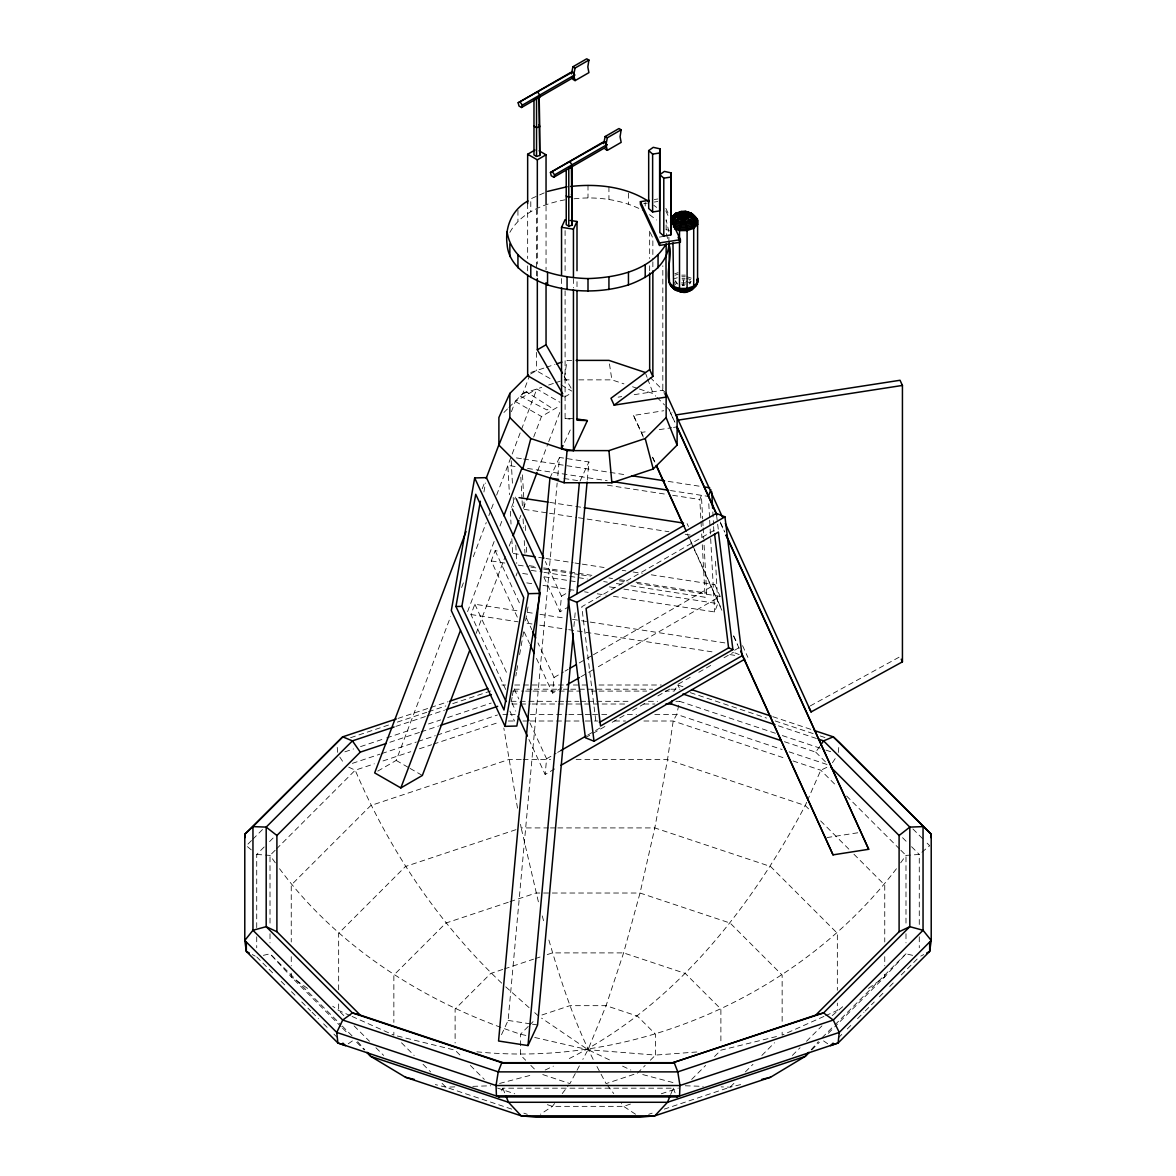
<?xml version="1.0" encoding="UTF-8"?>
<svg xmlns="http://www.w3.org/2000/svg" width="1176" height="1176" viewBox="0 0 1176 1176"><rect width="100%" height="100%" fill="white"/><g stroke="black" fill="none" stroke-linecap="round" stroke-linejoin="round"><path stroke-width="0.75" stroke-dasharray="5 3.75" d="M666.013 397.12L662.823 390.241L662.823 265.791M683.315 280.388L683.594 286.238M501.505 1034.674L508.12 1020.415L557.159 483.013M557.821 475.707L559.497 457.435L588.926 461.977L587.265 480.264M554.66 768.942L545.149 774.44L546.59 758.799L529.612 722.24M562.069 687.651L552.588 693.134L554.014 677.494L537.961 642.904M569.478 606.36L560.011 611.814L561.452 596.188L545.341 561.496M573.917 626.485L575.255 611.873M838.282 752.478L838.767 747.392M564.392 378.084L567.067 360.385L572.521 360.385M483.924 491.98L485.512 483.013M511.457 700.94L512.075 697.383M512.398 695.589L513.339 690.253M515.838 675.994L516.47 672.437M516.779 670.658L517.719 665.307M519.601 654.62L520.865 647.491M521.174 645.712L522.438 638.583M522.747 636.804L523.688 631.453M525.569 620.766L526.819 613.637M527.142 611.858L528.083 606.507M775.396 733.265L679.552 701.308L676.773 714.405L673.201 721.006L667.512 759.622L654.812 827.919L640.023 893.025L623.603 952.898L606.081 1005.671L588 1049.698L582.826 1059.385M482.248 488.746L484.835 481.895M511.413 411.718L515.294 401.442L536.8 388.977L559.894 402.251M508.943 407.469L522.776 393.651L529.553 375.732M377.746 771.118L396.18 760.431L450.614 616.636M461.624 587.544L464.226 580.694M473.296 556.733L486.261 522.497M488.849 515.647L490.789 510.516M491.436 508.796L494.038 501.946M496.625 495.111L511.531 455.729M512.177 454.024L536.8 388.977M467.592 611.623L494.155 541.445M499.991 526.039L502.593 519.189M533.698 437.031L541.475 416.495L559.894 405.808M505.724 689.489L470.944 614.534L474.854 604.229L518.263 610.947M517.308 617.135L491.245 560.952L495.155 550.662L500.594 551.5M511.545 507.385L515.455 497.08M476.133 633.394L505.298 556.366M509.179 546.105L511.78 539.255M519.557 518.704L520.85 515.294M523.438 508.444L526.039 501.593M537.697 470.782L548.06 443.396M548.722 441.676L560.379 410.865M515.999 575.946L517.264 572.609M701.293 526.642L699.823 499.491L701.396 495.331L702.675 518.866M630.865 585.78L705.115 597.261L706.688 593.101L703.851 540.592M613.475 596.305L714.64 611.961L717.801 603.641L715.317 557.777M670.673 1094.444L673.201 1088.182L502.799 1088.182L500.417 1094.018M806.648 802.326L805.237 805.531C750.479 908.901 673.407 1007.303 566.582 1059.87M807.353 800.709L820.789 770.207L827.272 767.164M564.48 442.441L571.801 426.653M549.942 478.029L559.497 457.435M580.106 480.999L588.926 461.977M579.386 1065.853L569.919 1083.611L542.062 1074.335M682.962 686.725L677.773 685.005L674.23 691.091L665.057 691.091M832.417 762.783L836.224 757.035M784.421 741.703L815.732 752.14L819.657 746.51M509.855 232.363C520.983 212.415 543.944 203.713 565.288 199.758M896.435 868.741C799.959 994.896 635.29 1067.911 476.897 1051.814M900.684 862.817L905.99 855.408L919.279 854.423L919.279 927.629M554.587 1103.5L552.397 1106.351L540.46 1114.245M562.246 1093.562L568.817 1085.036M689.195 284.019L691.135 281.476L686.358 279.903M811.22 1049.683L818.393 1041.671M912.635 955.353L905.99 953.795L884.749 976.859L834.725 1026.868M503.916 412.497L507.694 408.733M251.488 840.561L246.328 845.72L254.119 852.247M252.781 839.267L263.086 828.962M256.721 927.629L256.721 854.423L264.438 846.705M269.583 841.56L273.435 837.694M275.169 850.248L270.01 855.408L270.01 926.467M276.463 848.954L355.211 770.207L374.306 763.827M528.245 1026.442L520.498 1034.204L520.498 1055.078L525.672 1060.252M529.538 1025.149L534.712 1019.989M637.407 1073.173L645.168 1065.412M650.328 1060.252L655.502 1055.078L699.103 1051.814M691.65 1079.436L705.629 1065.441M714.538 1056.533L720.888 1050.183L778.644 1036.012M733.927 1083.361L730.12 1087.168L664.278 1109.115M745.349 1071.939L752.963 1064.324M761.842 1055.445L774.528 1042.759M792.359 1055.416L800.077 1047.713M806.501 1041.289L821.921 1025.869M832.196 1015.594L843.265 1006.244M822.083 1037.702L833.696 1026.089M834.989 1024.796L905.99 953.795M811.646 1049.962L819.349 1042.259M828.316 1033.292L833.446 1028.162M838.238 1037.967L842.09 1034.116M847.249 1028.971L852.394 1023.826M857.539 1018.666L863.963 1012.242M865.257 1010.948L874.253 1001.952M879.398 996.807L884.558 991.662M889.703 986.517L894.848 981.357M901.272 974.933L919.279 956.926M673.025 284.401L675.877 281.579L675.053 280.182L677.758 279.271M674.289 285.386L676.803 282.901L675.877 281.579M921.881 852.247L929.672 845.72L924.512 840.561M868.447 988.413L884.749 976.859L884.749 973.184M348.258 1043.774L352.433 1040.907M530.567 374.012L536.374 370.661L551.75 379.539M564.568 397.003L571.83 392.813M561.452 596.188L570.992 590.675M714.111 530.332L581.767 606.742L596.232 724.284M554.014 677.494L563.48 672.025M565.053 671.114L568.199 669.306M579.239 662.926L585.545 659.28M587.118 658.369L591.851 655.649M593.424 654.738L714.832 584.648L720.168 596.379L595.276 668.482M581.047 676.7L593.689 669.394M546.59 758.799L556.072 753.331M557.644 752.405L560.805 750.582M587.677 735.073L593.998 731.428M595.585 730.516L600.319 727.768M734.662 650.21L740.983 646.565M585.398 737.764L605.875 725.945M612.167 722.314L626.352 714.126M632.644 710.48L646.815 702.307M657.84 695.942L672.01 687.754M678.317 684.123L692.488 675.935M698.794 672.305L712.965 664.117M723.99 657.751L733.427 652.298M810.264 705.909L900.037 656.678M920.764 956.132L923.733 954.574M545.179 1070.042L553.411 1066.132M823.95 1016.432L782.143 1035.145L782.143 1029.691M825.625 1015.682L837.341 1010.449L837.341 1003.099M544.194 192.893L530.788 198.832L530.788 211.415M674.789 273.758L678.096 272.656M675.009 275.213L678.229 274.14M674.362 278.712L677.288 277.742M530.788 372.469L544.606 367.868M546.34 367.294L554.969 364.413M522.776 393.651L541.724 387.33M548.619 385.037L553.793 383.303M555.513 382.729L560.673 381.009M398.017 718.404L429.108 708.04M430.842 707.467L448.115 701.705M350.595 737.69L390.417 724.416M397.341 722.108L426.77 712.288M428.505 711.715L445.822 705.938M452.745 703.63L492.568 690.356M395.827 726.4L425.359 716.566M427.094 715.993L444.455 710.201M344.847 751.846L353.564 748.936M360.532 746.613L384.92 738.484M386.669 737.911L419.773 726.871M428.49 723.96L440.691 719.903M447.659 717.58L491.215 703.057M389.844 742.276L419.406 732.428M421.155 731.84L438.545 726.048M352.388 763.356L380.039 754.139M381.759 753.566L416.304 742.041M418.039 741.468L435.311 735.706M437.046 735.132L497.507 714.979M382.994 760.945L410.777 751.685M419.45 748.789L431.607 744.731M433.341 744.158L499.315 722.167M516.014 829.653L405.47 866.492L338.659 933.303L338.659 990.251M508.252 902.271L445.88 923.057L393.857 975.08L393.857 1022.4M509.987 901.683L535.977 893.025L640.023 893.025L730.12 923.057L782.143 975.08L782.143 1022.4M502.711 969.45L490.715 973.449L455.112 1009.067L455.112 1043.024M504.416 968.892L533.551 959.175M535.256 958.602L540.401 956.897M547.252 954.603L552.397 952.898L623.603 952.898L685.285 973.449L720.888 1009.067L720.888 1043.024M633.938 1074.335L606.081 1083.611L596.614 1065.853M630.468 1104.058L623.603 1106.351L552.397 1106.351L545.532 1104.058M661.294 1093.783L678.434 1088.079M648.682 1114.319L652.151 1113.158M499.58 1083.449L533.272 1074.57M740.659 1084.581L730.12 1087.168L721.153 1086.889M263.365 955.353L270.01 953.795L341.011 1024.796M643.331 437.163L633.496 415.451L663.793 410.718M633.496 415.451L641.435 432.43L648.564 431.327M659.266 429.652L671.746 427.711M673.525 427.432L677.097 426.873M826.875 837.591L858.965 832.593M654.312 199.523L657.781 198.979M643.713 203.683L647.373 203.11M654.312 202.037L657.781 201.508M659.442 237.082L664.381 236.317M618.12 397.15L621.692 396.606M634.217 394.666L662.823 390.241M574.035 198.803C597.687 196.127 622.295 199.7 643.537 210.68M454.847 1086.889L445.88 1087.168L435.34 1084.581M472.781 1086.345L490.715 1085.786M681.771 275.14L685.329 275.125M681.874 276.742L685.226 276.728M682.006 278.344L685.108 278.33M682.168 279.917L684.961 279.917M683.653 280.197L683.183 286.356M681.492 282.872L685.667 282.857M685.285 284.166L681.904 284.18L682.756 286.341L684.461 286.327L684.873 285.327L682.315 285.342M564.127 379.863L571.477 379.863M578.812 379.863L611.873 379.863L623.942 383.876M501.887 685.005L505.548 685.005M514.72 685.005L566.009 685.005M573.344 685.005L588 685.005M598.996 685.005L661.279 685.005M514.25 689.21L519.704 689.21M526.995 689.21L532.463 689.21M534.271 689.21L561.599 689.21M563.422 689.21L568.875 689.21M570.698 689.21L652.651 689.21M670.864 689.21L679.963 689.21M512.78 691.091L523.79 691.091M525.613 691.091L531.126 691.091M532.963 691.091L580.665 691.091M591.675 691.091L597.173 691.091M599.01 691.091L646.712 691.091M511.104 701.308L518.425 701.308M520.248 701.308L556.865 701.308M558.703 701.308L564.201 701.308M566.024 701.308L578.842 701.308M580.679 701.308L586.163 701.308M588 701.308L628.278 701.308M648.417 701.308L657.575 701.308M675.891 701.308L679.552 701.308M511.972 704.012L530.288 704.012M532.125 704.012L627.381 704.012M643.875 704.012L654.87 704.012M502.887 714.405L508.385 714.405M510.208 714.405L519.366 714.405M530.347 714.405L566.95 714.405M568.787 714.405L583.428 714.405M585.251 714.405L590.749 714.405M592.572 714.405L599.892 714.405M601.73 714.405L609.05 714.405M627.352 714.405L636.495 714.405M654.812 714.405L676.773 714.405L782.143 749.538M508.297 721.006L515.617 721.006M522.952 721.006L528.45 721.006M530.273 721.006L583.414 721.006M585.251 721.006L592.586 721.006M594.409 721.006L598.084 721.006M614.563 721.006L625.558 721.006M643.889 721.006L673.201 721.006L786.068 758.623M521.277 759.622L508.488 759.622L370.763 805.531L291.251 885.043L291.251 941.976M523.114 759.622L550.53 759.622M576.122 759.622L667.512 759.622L805.237 805.531L810.367 810.661M520.527 824.332L521.188 827.919L548.648 827.919M550.471 827.919L555.969 827.919M557.791 827.919L654.812 827.919L770.53 866.492L837.341 933.303L837.341 990.251M685.285 1085.786L703.219 1086.345M565.097 290.751L565.097 418.377L575.461 418.759M256.721 854.423L270.01 855.408L275.316 862.817M565.097 418.377L571.904 419.435M516.426 457.905L521.85 458.743M523.643 459.022L626.632 474.957M668.188 481.381L700.705 486.408M515.073 466.505L507.856 465.387L509.443 494.728M527.539 468.43L607.228 480.764M670.452 490.539L708.393 496.404M563.995 478.485L578.489 480.719M607.463 485.203L665.41 494.17M672.657 495.287L699.823 499.491M549.78 502.387L582.311 507.429M524.202 509.34L547.722 512.986M549.53 513.265L576.666 517.455M578.474 517.734L668.923 531.728M685.196 534.242L692.443 535.374M513.309 553.47L518.748 554.308M538.726 557.395L544.165 558.232M545.987 558.526L573.226 562.731M575.035 563.01L580.488 563.863M582.296 564.142L604.082 567.508M622.236 570.316L625.867 570.875M633.129 572.006L642.214 573.403M651.284 574.814L714.832 584.648M529.215 565.656L536.462 566.773M543.709 567.89L592.601 575.461M608.903 577.975L612.52 578.533M619.767 579.65L627.014 580.782M636.069 582.179L706.688 593.101M491.245 560.952L505.665 563.186M518.278 565.141L529.097 566.817M530.905 567.097L536.315 567.935M543.518 569.052L572.359 573.506M574.167 573.785L579.577 574.623M581.37 574.902L590.381 576.299M619.223 580.753L628.234 582.149M637.245 583.546L720.168 596.379M531.258 570.375L542.121 572.05M543.944 572.33L587.397 579.048M603.7 581.576L607.33 582.135M616.386 583.531L621.81 584.384M522.688 573.447L528.097 574.285M544.356 576.813L576.887 581.841M609.403 586.868L616.621 587.985M623.853 589.102L717.801 603.641M526.76 582.884L533.977 584.002M543.018 585.398L575.534 590.44M584.575 591.837L588.176 592.395M597.217 593.792L606.243 595.188M527.304 612.343L532.728 613.181M539.975 614.313L565.288 618.223M572.536 619.34L579.768 620.458M581.576 620.737L726.283 643.125M470.944 614.534L518.013 621.81M527.054 623.221L532.493 624.059M539.725 625.176L566.891 629.38M568.699 629.66L715.317 652.342M729.796 654.576L737.043 655.693M508.12 1020.415L530.641 1023.899M532.361 1024.164L537.564 1024.972M666.086 229.658L669.482 230.408M525.834 1035.424L520.498 1034.204C426.844 1003.495 338.791 948.532 279.565 868.741M534.712 1037.467L588 1049.698L655.502 1055.078L655.502 1034.204L637.407 1016.108L606.081 1005.671L569.919 1005.671L538.593 1016.108L533.11 1011.242M397.356 1036.012L455.112 1050.183L461.462 1056.533M642.728 1074.57L676.42 1083.449M686.902 276.713L691.209 278.139M686.652 278.33L690.635 279.638M686.02 281.417L690.209 282.799L692.605 285.224M632.556 386.757L637.73 388.477M639.45 389.05L653.239 393.651L655.752 396.165M772.808 716.669L810.808 729.34M690.356 692.664L766.532 718.066M775.19 720.947L813.278 733.648M820.216 735.955L825.405 737.69M778.438 725.827L816.644 738.557M782.363 735.588L824.185 749.524M825.919 750.112L831.153 751.846M789.052 751.832L828.786 765.076M793.006 760.945L820.789 770.207L836.283 785.686M497.566 1088.079L514.706 1093.783M511.722 1109.115L445.88 1087.168L442.073 1083.361M523.849 1113.158L527.318 1114.319M734.868 652.871L739.175 654.606M350.375 1015.682L338.659 1010.449L332.734 1006.244M352.05 1016.432L393.857 1035.145L393.857 1029.691M348.728 767.164L355.211 770.207C389.55 851.012 440.177 925.644 504.386 985.65M609.418 1059.87L588 1049.698L541.577 1018.151M622.589 1066.132L630.821 1070.042M252.267 954.574L255.236 956.132M515.294 401.442L541.475 416.495M396.18 760.431L408.498 767.516M410.027 768.398L422.346 775.469M560.981 384.861L571.756 391.079M635.54 1114.245L623.603 1106.351L621.413 1103.5M823.567 1040.907L827.742 1043.774M307.553 988.413L291.251 976.859L270.01 953.795M653.783 205.286L656.634 207.432M649.49 214.649L656.634 220.015M505.754 986.855L531.743 1010.022M650.137 377.393L664.91 392.181M657.002 397.415L664.543 404.956M665.807 406.22L672.084 412.497M912.914 828.962L923.219 839.267M902.565 837.694L906.417 841.56M911.562 846.705L919.279 854.423M815.732 752.14L825.993 762.401M846.602 796.02L899.537 848.954M900.831 850.248L905.99 855.408L905.99 926.467M820.627 820.922L848.837 849.131M853.967 854.261L884.749 885.043L884.749 941.976M530.832 1065.412L536.006 1070.586M470.371 1065.441L484.35 1079.436M401.472 1042.759L414.158 1055.445M423.037 1064.324L430.651 1071.939M343.804 1015.594L338.659 1010.449L338.659 1003.099M354.079 1025.869L369.499 1041.289M375.923 1047.713L383.641 1055.416M342.304 1026.089L353.917 1037.702M341.275 1026.868L291.251 976.859L291.251 973.184M342.554 1028.162L347.684 1033.292M356.651 1042.259L364.354 1049.962M256.721 956.926L274.728 974.933M281.152 981.357L286.297 986.517M291.442 991.662L296.602 996.807M301.747 1001.952L310.743 1010.948M312.037 1012.242L318.461 1018.666M323.606 1023.826L328.751 1028.971M333.911 1034.116L337.762 1037.967M357.607 1041.671L364.781 1049.683M676.803 282.901L677.802 284.107M607.183 1085.036L613.754 1093.562M339.776 757.035L343.583 762.783M564.215 376.246L571.477 388.83M593.174 1059.385C573.815 1021.091 560.438 979.961 548.53 938.815M677.773 685.005L679.243 687.798M674.921 422.243L669.144 409.895L674.451 421.581M665.851 208.343L668.923 214.943M665.851 210.871L668.923 217.472M650.299 232.598L652.856 238.096L652.856 259.94M543.856 577.004L560.011 611.814M495.155 550.662L520.38 605.008M526.495 618.194L531.846 629.719M524.217 631.997L529.582 643.566M536.476 658.428L552.588 693.134M474.854 604.229L507.238 674.039M514.191 688.989L518.822 698.97M511.913 702.807L515.779 711.142M528.921 739.454L545.149 774.44M509.914 711.157L514.515 721.079M720.256 522.041L724.798 532.067M720.638 523.423L724.431 531.773M687.107 523.629L688.445 526.569M742.57 645.653L747.907 657.384M641.435 432.43L642.949 435.767M652.798 457.479L655.076 462.491M689.9 539.299L692.179 544.297M692.943 545.973L721.711 609.418M733.824 636.128L737.617 644.477M652.43 457.199L655.458 463.873M687.254 533.992L722.093 610.8M733.457 635.849L739.513 649.211M673.201 1088.182L675.583 1094.018M502.799 1088.182L505.327 1094.444M645.83 374.1L647.065 377.364M647.682 378.981L653.239 393.651M538.388 901.83L521.188 827.919M542.254 915.913L543.709 921.205M668.894 231.863L666.145 219.78L666.145 232.363L667.718 239.272M517.514 808.162L503.828 728.032M609.477 363.928L611.873 379.863M716.551 515.191L717.448 522.409M717.669 524.217L718.551 531.434M337.233 747.392L337.718 752.478M712.832 511.928L713.523 524.775M713.626 526.598L713.92 532.111M708.79 503.74L709.584 518.41M709.672 520.248L710.569 536.756M710.671 538.593L714.64 611.961M702.778 520.674L703.072 526.113M703.16 527.921L703.748 538.784M701.69 533.889L701.881 537.52M702.278 544.753L705.115 597.261M522.497 474.839L523.879 500.182M523.967 501.99L524.364 509.237M525.246 525.54L525.54 530.964M526.422 547.266L526.716 552.691M520.821 477.191L521.997 498.918M522.1 500.726L522.394 506.15M523.085 518.837L523.57 527.877M524.261 540.563L524.952 553.235M511.207 460.727L512.589 486.408M513.192 497.419L513.692 506.591M515.779 545.105L516.764 563.436M510.34 511.237L511.031 524.07M511.825 538.74L512.618 553.426M919.279 936.787L919.279 947.768M905.99 933.744L905.99 942.858M884.749 956.661L884.749 965.849M683.418 280.255L683.315 286.429M668.894 237.258L668.894 242.653M652.856 261.763L652.856 269.039M649.666 231.231L649.666 258.529M649.666 265.805L649.666 271.274M645.212 202.434L645.212 206.02M628.454 193.217L628.454 203.992M608.933 186.749L608.933 199.332M588 185.161L588 197.744M577.004 281.667L577.004 288.958M573.447 278.565L573.447 287.723M565.097 230.599L565.097 272.523M561.54 278.565L561.54 285.886M546.046 205.947L546.046 269.892M537.329 209.152L537.329 263.968M537.329 271.274L537.329 278.58M536.374 209.607L536.374 277.315M536.374 352.359L536.374 370.661M527.656 203.654L527.656 258.558M527.656 265.879L527.656 271.377M517.94 210.313L517.94 221.088M291.251 956.661L291.251 965.849M270.01 933.744L270.01 942.858M256.721 936.787L256.721 947.768M526.275 391.726L519.439 395.665L546.928 409.954L551.015 407.602L526.275 391.726"/><path stroke-width="1.5" d="M666.013 256.192L666.013 397.12L614.151 405.132L610.961 398.267L649.666 369.558L649.666 273.097M669.291 245.578C673.774 258.455 659.81 284.342 677.641 290.692M683.624 214.826C691.503 207.476 677.538 214.899 681.624 211.665C687.534 217.736 675.009 212.224 672.452 216.458L672.407 219.853L670.526 222.132L673.907 225.557L679.846 227.527L686.74 227.482L692.752 225.469L696.265 221.985L696.324 218.016C677.788 206.903 685.549 218.765 687.093 230.54L687.093 288.429L686.078 291.942L684.52 290.839M694.443 216.296L694.384 219.691L697.559 224.513L693.708 228.32L687.093 230.54L679.507 230.584L674.598 228.967M695.442 217.09L695.398 220.809L692.12 224.043L686.505 225.939L680.081 225.968L674.554 224.146L671.393 220.956L671.452 217.251L675.465 213.473L679.199 212.929L683.579 214.914M697.559 224.513L697.618 220.118C694.634 213.914 687.74 210.372 680.919 211.533M669.291 278.139L669.57 283.754L673.216 287.444L679.596 289.546L687.005 289.516L693.458 287.341L697.206 283.622L697.618 278.006C701.249 286.929 681.492 298.777 679.507 288.458L679.507 230.584L683.271 214.752L689.65 220.074L693.708 228.32L693.708 286.194L691.782 289.825L685.726 292.001M396.283 718.977L342.731 736.837L244.784 834.269L244.784 940.462L246.328 951.428L337.88 1042.98L499.227 1096.943L676.773 1096.943L679.552 1095.841L679.963 1085.522L677.773 1071.88L674.23 1062.692L501.77 1062.692L352.418 1012.903L266.188 926.673L266.188 827.11L352.418 740.88L394.092 726.989M677.111 445.087L666.145 417.583L666.145 393.416L677.111 417.524L677.111 445.087L653.239 468.974L611.873 482.748L564.127 482.748L567.067 450.614L530.802 438.53L509.855 417.583L509.855 393.416L528.333 374.938M558.6 479.367L549.942 478.029L498.565 1041.01L527.995 1045.567L579.371 482.572M573.256 633.805L537.564 1024.972L527.995 1045.567M576.916 593.586L587.089 482.087M659.618 153.012L660.001 148.838L653.239 147.338L648.682 150.587L648.682 208.475L652.621 211.974L659.618 210.901L659.618 153.012L652.621 154.1L648.682 150.587M670.79 234.95L671.173 172.901L664.396 171.402L659.839 174.651L659.839 232.525L663.793 236.038L670.79 234.95L671.173 172.901M930.775 837.547L931.216 834.269L839.252 742.306L833.269 736.837L814.262 730.502M571.477 73.897L572.918 66.767L586.721 58.8L588.911 60.064L587.824 66.973L588.911 72.647L575.093 80.615L572.918 79.351L572.197 76.631M603.729 143.634L605.17 136.519L618.973 128.537L621.163 129.801L620.075 136.725L621.163 142.384L607.345 150.352L605.17 149.102M474.678 477.926L451.319 610.579L505.048 726.342L516.823 726.033L540.181 593.38L486.452 477.632L474.678 477.926L528.406 593.689L505.048 726.342M455.965 606.507L475.736 494.273L523.761 597.761L503.99 709.995L455.965 606.507L461.859 606.36L506.077 701.631M461.859 606.36L480.367 501.241M588.911 60.064L575.093 68.032L573.653 75.161L575.093 80.615M605.905 144.898L607.345 137.768L621.163 129.801M665.866 704.012L671.349 704.012L672.069 700.778M668.894 244.446C667.336 265.908 646.756 278.344 628.454 284.901C602.215 292.942 573.785 292.942 547.546 284.901C529.244 278.344 508.664 265.908 507.106 244.446C504.695 227.13 512.266 209.431 527.936 200.993M564.127 482.748L522.776 468.974L530.802 438.53M521.541 107.501L522.335 105.149L574.638 74.941L572.565 72.015L570.492 72.559L518.19 102.753L518.984 106.016L521.541 107.501L573.844 77.307L574.638 74.941M538.976 97.432L539.769 95.08L537.697 92.14L535.624 92.683M553.793 177.238L554.587 174.886L606.889 144.692L604.817 141.752L602.744 142.296L550.442 172.49L551.235 175.768L553.793 177.238L606.096 147.044L606.889 144.692M571.227 167.168L572.021 164.816L569.948 161.876L567.876 162.42M466.049 531.537L374.674 772.897L400.84 787.935L422.346 775.469L469.65 650.519M486.144 478.47L499.094 444.234M400.84 787.935L460.463 630.454M503.887 515.764L522.026 467.842M513.074 535.83L518.91 520.424M526.686 499.888L537.05 472.487M708.393 496.404L710.907 489.745M522.776 468.974L498.889 445.087L509.855 417.583M670.041 1096.017L667.512 1102.28L654.812 1115.833L640.023 1117.2L535.977 1117.2L521.188 1115.833L405.47 1077.26L370.763 1056.371L366.912 1052.52M696.707 280.667L697.28 279.344M509.855 393.416L498.889 417.524L498.889 445.087M573.447 276.742L573.447 229.158L577.004 221.5L570.198 220.441M577.166 419.024L587.368 420.596L573.447 450.599L561.54 448.762L563.01 445.601M561.54 274.905L561.54 227.321L565.097 219.647M673.554 215.502L675.465 213.473L681.271 211.504M680.492 291.971L681.962 290.854M820.642 745.099L823.582 740.88L833.269 736.837L931.216 834.269L931.216 940.462L929.672 951.428L838.12 1042.98L830.521 1045.685L833.093 1043.112M507.106 231.863C512.663 268.187 557.027 277.756 588 278.58C616.68 277.654 650.49 270.627 666.145 243.946L666.145 256.53M808.823 1052.358L805.237 1056.371L770.53 1077.26L654.812 1115.833L521.188 1115.833L508.488 1102.28L505.959 1096.017M670.585 218.163L672.452 216.458M567.067 450.614L608.947 450.614L645.212 438.53L666.145 417.583M818.378 739.145L823.582 740.88L909.812 827.11L909.812 926.673L823.582 1012.903L671.349 1063.222L504.651 1063.222L360.268 1015.094L276.904 931.745L276.904 835.489L360.268 752.14L386.36 743.438M671.349 1063.222L815.732 1015.094L899.096 931.745L909.812 926.673L923.042 930.275L931.216 940.462L839.252 1032.425L679.963 1085.522L496.037 1085.522L336.748 1032.425L244.784 940.462L252.958 930.275L266.188 926.673L276.904 931.745M809.088 1052.52L805.237 1056.371L667.512 1102.28L508.488 1102.28L370.763 1056.371L367.177 1052.358M676.288 213.091L673.583 215.781L673.539 218.824L676.126 221.426L680.639 222.925L685.917 222.896L690.562 221.338L693.252 218.662L693.311 215.605L690.724 213.003L687.813 212.841L683.697 214.649M677.2 212.885L674.818 215.237L674.789 217.898L677.023 220.162L680.963 221.47L685.579 221.441L689.65 220.074L692.017 217.722L692.061 215.061L689.812 212.782M678.17 212.827L676.141 214.826L676.112 217.075L681.301 220.074L685.211 220.059L690.694 216.899L690.724 214.635L688.842 212.724M696.648 284.768L690.974 290.296L689.033 290.59M695.883 285.812L692.561 288.046M899.096 931.745L899.096 835.489L909.812 827.11L923.042 826.61L923.042 930.275L833.269 1020.048L677.773 1071.88L498.227 1071.88L342.731 1020.048L252.958 930.275L252.958 826.61L342.731 736.837L352.418 740.88L360.268 752.14M614.151 405.132L652.856 376.438L652.856 270.862M518.19 102.753L572.565 72.015M527.656 203.654L527.656 154.247L534.918 150.058M527.656 154.247L537.329 159.833L546.046 154.806L546.046 204.124M550.442 172.49L604.817 141.752M562.76 393.857L537.329 349.816L546.046 344.788L546.046 282.681M577.357 587L683.918 525.466M568.302 598.849L716.331 513.383L724.945 516.837L742.056 655.752L594.012 741.218L585.398 737.764L568.302 598.849L576.916 602.303L724.945 516.837M569.787 668.394L576.093 664.749M566.817 684.917L579.459 677.611M599.393 722.461L728.591 647.873L732.898 649.593L718.418 532.052L586.074 608.462L600.539 726.004L732.898 649.593M560.805 750.582L586.104 735.985M560.996 765.297L744.731 659.207M808.662 706.791L811.058 711.95L902.433 661.838L902.433 385.434L900.037 380.274L675.921 414.952L678.302 420.097L902.433 385.434M926.703 953.001L929.672 951.428L929.672 942.314M683.138 214.973L677.023 220.162L673.378 226.997L679.654 229.07L686.946 229.026L693.296 226.894L696.986 223.234L697.045 219.03L691.547 213.37L685.887 211.489M674.73 214.003L681.624 211.665M674.083 214.679L678.596 213.165M693.046 288.341L686.843 290.428L679.743 290.457L673.627 288.443L672.966 242.888M692.488 289.178L686.637 291.148L679.948 291.178L673.627 288.443M685.343 291.839L687.813 291.001M556.704 363.84L561.878 362.105M449.849 701.131L487.864 688.46M446.189 709.613L491.347 694.56M440.28 725.46L497.683 706.335M676.773 1096.943L838.12 1042.98L839.252 1032.425L833.269 1020.048L823.582 1012.903L815.732 1015.094M539.769 97.593L536.535 98.549L536.535 156.423L539.769 155.467L539.196 95.521L539.769 155.467M568.787 226.159L572.021 225.219L572.021 167.33L568.787 168.286L568.787 226.159L566.229 224.689L566.229 170.447M761.739 1079.406L770.53 1077.26M547.546 191.409L567.067 186.749M741.791 654.209L833.034 854.864L868.697 849.293L726.312 535.403M659.839 174.651L663.793 178.164L670.79 177.076M671.217 219.897L680.404 239.698L680.404 242.212L659.56 245.431L640.42 204.183L640.42 201.669L649.108 200.332M640.42 201.669L659.56 242.917L680.404 239.698M683.418 214.943L677.523 216.384L672.407 219.853L675.289 222.764L680.345 224.425L686.225 224.395L691.385 222.661L694.384 219.691L689.298 216.178L683.315 214.694M570.551 186.484C597.246 183.441 626.279 186.528 649.02 201.713M528.406 593.689L540.181 593.38M680.61 211.739L686.505 211.709M681.565 291.457L684.947 291.442M680.198 291.677L686.372 291.648M576.166 360.385L608.947 360.385L645.212 372.469M504.651 1063.222L501.77 1062.692L498.227 1071.88L496.037 1085.522L496.448 1095.841L679.552 1095.841M587.368 420.596L577.004 420.229L577.004 290.781M561.54 227.321L573.447 229.158M632.056 475.795L664.572 480.822M704.321 486.967L709.731 487.805M612.637 481.587L668.644 490.26M519.057 497.639L547.972 502.108M584.119 507.709L683.491 523.07M522.379 554.866L535.095 556.836M405.47 1077.26L414.261 1079.406M360.268 1015.094L352.418 1012.903L342.731 1020.048L336.748 1032.425L337.88 1042.98L345.479 1045.685L342.907 1043.112M685.534 211.636L692.296 213.914L697.618 220.118L697.559 282.387L693.708 286.194L687.093 288.429L679.507 288.458L672.966 286.297L669.217 282.519L669.217 242.726M687.005 212.621L692.929 214.591M678.817 291.075L681.183 291.854M680.816 292.03L674.186 289.281M691.591 689.606L771.074 716.096M682.918 693.987L774.955 724.666M671.349 704.012L780.938 740.542M496.448 1095.841L499.227 1096.943M249.297 953.001L246.328 951.428L246.328 942.314M572.918 66.767L575.093 68.032M605.17 136.519L607.345 137.768M533.977 126.185L536.535 127.669L539.769 126.714L539.196 124.656M539.137 150.807L546.046 154.806M536.535 156.423L533.977 154.938L533.977 98.887M566.229 195.936L568.787 197.406L572.021 196.465L571.448 194.393M563.039 396.121L527.656 375.688L527.656 275.037M276.904 835.489L266.188 827.11L252.958 826.61L244.784 834.269L245.225 837.547M670.908 285.959L676.626 290.648M831.123 767.516L899.096 835.489M670.129 284.915L675.715 290.384M520.262 102.209L522.335 105.149M552.514 171.946L554.587 174.886M546.046 344.788L562.393 373.101M868.697 849.293L725.945 535.109M901.242 659.251L902.433 661.838M678.111 237.258L679.64 240.566M649.666 369.558L652.856 376.438M516.22 498.727L543.812 558.188M512.31 509.046L541.548 572.036M532.61 631.365L535.668 637.965M530.347 645.212L534.183 653.474M520.351 702.293L528.847 720.579M518.101 716.14L527.377 736.132M678.185 419.95L722.299 516.823M725.342 523.496L811.058 711.95M677.097 426.873L716.478 513.692M676.715 426.579L716.86 515.073M656.59 465.828L686.122 530.949M740.645 651.166L833.034 854.864M656.208 465.534L682.712 523.981M572.021 225.219L571.448 167.095M606.272 146.265L607.345 150.352M645.212 438.53L653.239 468.974M714.567 533.948L728.591 647.873M576.916 602.303L594.012 741.218M608.947 450.614L611.873 482.748M711.745 491.759L712.627 508.267M663.793 178.164L663.793 236.038M660.001 148.838L660.001 174.166M659.56 242.917L659.56 245.431M658.06 255.221L658.06 267.805M652.621 154.1L652.621 211.974M645.212 264.894L645.212 277.477M628.454 272.317L628.454 284.901M608.933 276.977L608.933 289.561M588 278.58L588 291.148M577.004 221.5L577.004 270.715M573.447 289.546L573.447 450.599M567.067 276.977L567.067 289.561M561.54 287.708L561.54 448.762M547.546 272.317L547.546 284.901M537.329 159.833L537.329 207.329M537.329 278.58L537.329 349.816M530.788 264.894L530.788 277.477M517.94 255.221L517.94 267.805M509.855 243.946L509.855 256.53M677.552 214.561L677.523 216.384L681.668 218.78L687.651 217.81L689.298 216.178L689.327 214.37L685.167 211.959L679.199 212.929L677.552 214.561M679.008 214.444L678.978 215.811L682.051 217.589L686.578 216.854L687.842 215.605L687.857 214.238L684.785 212.459L680.257 213.194L679.008 214.444M680.507 214.473L682.447 216.516L686.343 215.164L684.403 213.121L680.507 214.473M682.006 214.649L683.609 215.561L684.844 214.414L682.006 214.649"/></g></svg>
